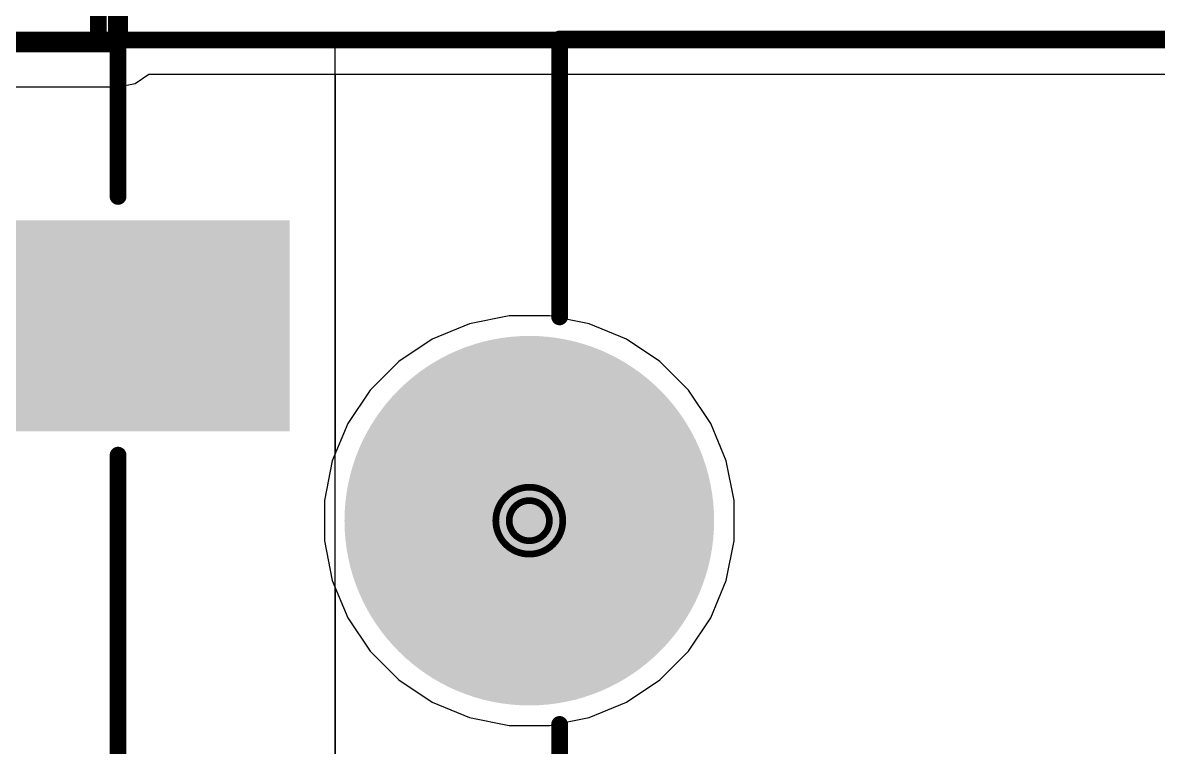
# Model space of a CAD drawing. Header units: inches. Extents: x 0 to 5271, y 0 to 5417.
# Drawn here: x 46.12 to 54.73, y 104.63 to 110.13 of the extents above; entities that cross this region are included whole.
import ezdxf

# ---------------------------------------------------------------- set-up
doc = ezdxf.new("R2010")
doc.units = ezdxf.units.IN
for name, color, linetype in [('Board_Outline', 216, 'Continuous'), ('Bottom Layer', 5, 'Continuous'), ('Bottom Solder', 6, 'Continuous'), ('Drill Drawing', 1, 'Continuous'), ('Keep-Out Layer', 6, 'Continuous'), ('L2_GND1', 16, 'Continuous'), ('L3_SIG1', 76, 'Continuous'), ('L4_PWR', 90, 'Continuous'), ('L5_GND2', 156, 'Continuous'), ('L6_SIG2', 130, 'Continuous'), ('L7_GND3', 216, 'Continuous'), ('Multi-Layer', 9, 'Continuous'), ('Pad Holes', 156, 'Continuous'), ('Top Layer', 1, 'Continuous'), ('Top Overlay', 2, 'Continuous'), ('Top Paste', 8, 'Continuous'), ('Top Solder', 216, 'Continuous')]:
    doc.layers.add(name, color=color, linetype=linetype)

# ---------------------------------------------------------------- blocks, each defined once
blk = doc.blocks.new('PJ_332D_6A_4')
at = {"layer": 'Top Layer'}
blk.add_hatch(color=1, dxfattribs=at).paths.add_polyline_path([(2.4, 3.875), (2.4, 5.375), (4.4, 5.375), (4.4, 3.875)])
at = {"layer": 'Top Paste'}
blk.add_hatch(color=8, dxfattribs=at).paths.add_polyline_path([(2.4, 3.875), (2.4, 5.375), (4.4, 5.375), (4.4, 3.875)])
at = {"layer": 'Top Solder'}
blk.add_hatch(color=216, dxfattribs=at).paths.add_polyline_path([(2.3492, 3.8242), (2.3492, 5.4258), (4.4508, 5.4258), (4.4508, 3.8242)])
at = {"layer": 'Keep-Out Layer'}
for points in [[(3.15, 6.775, 0.152, 0.152, 0), (3.15, 8.775, 0.152, 0.152, 0)], [(3.15, 6.775, 0.152, 0.152, 0), (3.15, 8.775, 0.152, 0.152, 0)], [(-3.15, 6.775, 0.152, 0.152, 0), (3.15, 6.775, 0.152, 0.152, 0)], [(-3.15, 6.775, 0.152, 0.152, 0), (3.15, 6.775, 0.152, 0.152, 0)]]:
    blk.add_lwpolyline(points, format="xyseb", dxfattribs=at)
blk.add_lwpolyline([(3.112, 6.775, 0.076, 0.076, 1), (3.188, 6.775, 0.076, 0.076, 1)], format="xyseb", close=True, dxfattribs=at)
blk.add_lwpolyline([(3.112, 6.775, 0.076, 0.076, 1), (3.188, 6.775, 0.076, 0.076, 1)], format="xyseb", close=True, dxfattribs=at)
blk.add_lwpolyline([(3.112, 6.775, 0.076, 0.076, 1), (3.188, 6.775, 0.076, 0.076, 1)], format="xyseb", close=True, dxfattribs=at)
blk.add_lwpolyline([(3.112, 6.775, 0.076, 0.076, 1), (3.188, 6.775, 0.076, 0.076, 1)], format="xyseb", close=True, dxfattribs=at)
at = {"layer": 'Top Overlay'}
for points in [[(3, 6.7751, 0.127, 0.127, 0), (3, 8.7751, 0.127, 0.127, 0)], [(-3.15, 6.7751, 0.127, 0.127, 0), (3.15, 6.7751, 0.127, 0.127, 0)], [(3.15, 5.6062, 0.127, 0.127, 0), (3.15, 6.7751, 0.127, 0.127, 0)], [(3.15, -1.5438, 0.127, 0.127, 0), (3.15, 3.6439, 0.127, 0.127, 0)]]:
    blk.add_lwpolyline(points, format="xyseb", dxfattribs=at)
for points in [[(2.9682, 6.7751, 0.0635, 0.0635, 1), (3.0317, 6.7751, 0.0635, 0.0635, 1)], [(3.1183, 6.7751, 0.0635, 0.0635, 1), (3.1818, 6.7751, 0.0635, 0.0635, 1)], [(3.1183, 6.7751, 0.0635, 0.0635, 1), (3.1818, 6.7751, 0.0635, 0.0635, 1)], [(3.1183, 5.6062, 0.0635, 0.0635, 1), (3.1818, 5.6062, 0.0635, 0.0635, 1)], [(3.1183, 3.6439, 0.0635, 0.0635, 1), (3.1818, 3.6439, 0.0635, 0.0635, 1)]]:
    blk.add_lwpolyline(points, format="xyseb", close=True, dxfattribs=at)
blk = doc.blocks.new('10029449_111RLF_22')
at = {"layer": 'Bottom Layer'}
h = blk.add_hatch(color=5, dxfattribs=at)
edge = h.paths.add_edge_path()
edge.add_arc((7.85, -2.95), 1.3, 0, 360)
at = {"layer": 'Bottom Solder'}
h = blk.add_hatch(color=6, dxfattribs=at)
edge = h.paths.add_edge_path()
edge.add_arc((7.85, -2.95), 1.4016, 0, 360)
at = {"layer": 'L2_GND1'}
h = blk.add_hatch(color=16, dxfattribs=at)
edge = h.paths.add_edge_path()
edge.add_arc((7.85, -2.95), 1.3, 0, 360)
at = {"layer": 'L3_SIG1'}
h = blk.add_hatch(color=76, dxfattribs=at)
edge = h.paths.add_edge_path()
edge.add_arc((7.85, -2.95), 1.3, 0, 360)
at = {"layer": 'L4_PWR'}
h = blk.add_hatch(color=90, dxfattribs=at)
edge = h.paths.add_edge_path()
edge.add_arc((7.85, -2.95), 1.3, 0, 360)
at = {"layer": 'L5_GND2'}
h = blk.add_hatch(color=156, dxfattribs=at)
edge = h.paths.add_edge_path()
edge.add_arc((7.85, -2.95), 1.3, 0, 360)
at = {"layer": 'L6_SIG2'}
h = blk.add_hatch(color=130, dxfattribs=at)
edge = h.paths.add_edge_path()
edge.add_arc((7.85, -2.95), 1.3, 0, 360)
at = {"layer": 'L7_GND3'}
h = blk.add_hatch(color=216, dxfattribs=at)
edge = h.paths.add_edge_path()
edge.add_arc((7.85, -2.95), 1.3, 0, 360)
at = {"layer": 'Multi-Layer'}
h = blk.add_hatch(color=9, dxfattribs=at)
edge = h.paths.add_edge_path()
edge.add_arc((7.85, -2.95), 1.3, 0, 360)
at = {"layer": 'Pad Holes'}
h = blk.add_hatch(color=7, dxfattribs=at)
edge = h.paths.add_edge_path()
edge.add_arc((7.85, -2.95), 0.65, 0, 360)
at = {"layer": 'Top Layer'}
h = blk.add_hatch(color=1, dxfattribs=at)
edge = h.paths.add_edge_path()
edge.add_arc((7.85, -2.95), 1.3, 0, 360)
at = {"layer": 'Top Solder'}
h = blk.add_hatch(color=216, dxfattribs=at)
edge = h.paths.add_edge_path()
edge.add_arc((7.85, -2.95), 1.4016, 0, 360)
at = {"layer": 'Top Overlay'}
for points in [[(7.62, 0.4318, 0.127, 0.127, 0), (7.62, -1.4042, 0.127, 0.127, 0)], [(7.62, -4.4958, 0.127, 0.127, 0), (7.62, -6.604, 0.127, 0.127, 0)], [(7.62, -6.604, 0.127, 0.127, 0), (-7.62, -6.604, 0.127, 0.127, 0)]]:
    blk.add_lwpolyline(points, format="xyseb", dxfattribs=at)
for points in [[(7.5883, -1.4042, 0.0635, 0.0635, 1), (7.6518, -1.4042, 0.0635, 0.0635, 1)], [(7.5883, -4.4958, 0.0635, 0.0635, 1), (7.6518, -4.4958, 0.0635, 0.0635, 1)], [(7.5883, -6.604, 0.0635, 0.0635, 1), (7.6518, -6.604, 0.0635, 0.0635, 1)], [(7.5883, -6.604, 0.0635, 0.0635, 1), (7.6518, -6.604, 0.0635, 0.0635, 1)]]:
    blk.add_lwpolyline(points, format="xyseb", close=True, dxfattribs=at)

msp = doc.modelspace()

# ---------------------------------------------------------------- linework, layer by layer
at = {"layer": 'Board_Outline'}
msp.add_lwpolyline([(0, 110, 0.127, 0.127, 0), (150, 110, 0.127, 0.127, 0)], format="xyseb", dxfattribs=at)
at = {"layer": 'Bottom Layer'}
for p, q in [((48.4886, 99.0974), (48.4886, 110)), ((48.4886, 110), (67.4205, 110)), ((46.9703, 109.6707), (47.0755, 109.741)), ((47.0755, 109.741), (48.4886, 109.741)), ((48.4886, 109.741), (48.4886, 106.8609)), ((40.5416, 109.6451), (46.8416, 109.6451)), ((46.8416, 109.6451), (46.9703, 109.6707)), ((48.4661, 106.8067), (48.4064, 106.5065)), ((48.4886, 106.8609), (48.4661, 106.8067)), ((48.4064, 106.5065), (48.4064, 106.2004)), ((48.4064, 106.2004), (48.4661, 105.9001)), ((48.4661, 105.9001), (48.4886, 105.8459)), ((48.4886, 105.8459), (48.4886, 99.0974))]:
    msp.add_line(p, q, dxfattribs=at)
at = {"layer": 'Drill Drawing'}
for points in [[(50.2144, 106.3534, 0.0508, 0.0508, 1), (49.7064, 106.3534, 0.0508, 0.0508, 1)], [(50.1128, 106.3534, 0.0508, 0.0508, 1), (49.808, 106.3534, 0.0508, 0.0508, 1)], [(49.6937, 106.3534, 0.0254, 0.0254, 1), (49.7191, 106.3534, 0.0254, 0.0254, 1)], [(49.7953, 106.3534, 0.0254, 0.0254, 1), (49.8207, 106.3534, 0.0254, 0.0254, 1)], [(50.1001, 106.3534, 0.0254, 0.0254, 1), (50.1255, 106.3534, 0.0254, 0.0254, 1)], [(50.2017, 106.3534, 0.0254, 0.0254, 1), (50.2271, 106.3534, 0.0254, 0.0254, 1)]]:
    msp.add_lwpolyline(points, format="xyseb", close=True, dxfattribs=at)
at = {"layer": 'L2_GND1'}
for p, q in [((46.9703, 109.6707), (47.0755, 109.741)), ((47.0755, 109.741), (72.7547, 109.741)), ((40.5416, 109.6451), (46.8416, 109.6451)), ((46.8416, 109.6451), (46.9703, 109.6707))]:
    msp.add_line(p, q, dxfattribs=at)
at = {"layer": 'L3_SIG1'}
for p, q in [((46.9703, 109.6707), (47.0755, 109.741)), ((47.0755, 109.741), (73.591, 109.741)), ((40.5416, 109.6451), (46.8416, 109.6451)), ((46.8416, 109.6451), (46.9703, 109.6707)), ((49.5071, 107.8477), (49.2243, 107.7305)), ((49.8074, 107.9074), (49.5071, 107.8477)), ((50.1135, 107.9074), (49.8074, 107.9074)), ((50.4137, 107.8477), (50.1135, 107.9074)), ((50.6965, 107.7305), (50.4137, 107.8477)), ((49.2243, 107.7305), (48.9698, 107.5605)), ((50.951, 107.5605), (50.6965, 107.7305)), ((48.9698, 107.5605), (48.7534, 107.344)), ((51.1675, 107.344), (50.951, 107.5605)), ((48.7534, 107.344), (48.5833, 107.0895)), ((51.3376, 107.0895), (51.1675, 107.344)), ((48.5833, 107.0895), (48.4661, 106.8067)), ((51.4547, 106.8067), (51.3376, 107.0895)), ((48.4661, 106.8067), (48.4064, 106.5065)), ((51.5144, 106.5065), (51.4547, 106.8067)), ((48.4064, 106.5065), (48.4064, 106.2004)), ((51.5144, 106.2004), (51.5144, 106.5065)), ((48.4064, 106.2004), (48.4661, 105.9001)), ((51.4547, 105.9001), (51.5144, 106.2004)), ((48.4661, 105.9001), (48.5833, 105.6173)), ((51.3376, 105.6173), (51.4547, 105.9001)), ((48.5833, 105.6173), (48.7534, 105.3628)), ((51.1675, 105.3628), (51.3376, 105.6173)), ((48.7534, 105.3628), (48.9698, 105.1463)), ((50.951, 105.1463), (51.1675, 105.3628)), ((48.9698, 105.1463), (49.2243, 104.9763)), ((50.6965, 104.9763), (50.951, 105.1463)), ((49.2243, 104.9763), (49.5071, 104.8591)), ((50.4137, 104.8591), (50.6965, 104.9763)), ((49.5071, 104.8591), (49.8074, 104.7994)), ((50.1135, 104.7994), (50.4137, 104.8591)), ((49.8074, 104.7994), (50.1135, 104.7994))]:
    msp.add_line(p, q, dxfattribs=at)
at = {"layer": 'L4_PWR'}
for p, q in [((46.9703, 109.6707), (47.0755, 109.741)), ((47.0755, 109.741), (72.7547, 109.741)), ((40.5416, 109.6451), (46.8416, 109.6451)), ((46.8416, 109.6451), (46.9703, 109.6707)), ((49.5071, 107.8477), (49.2243, 107.7305)), ((49.8074, 107.9074), (49.5071, 107.8477)), ((50.1135, 107.9074), (49.8074, 107.9074)), ((50.4137, 107.8477), (50.1135, 107.9074)), ((50.6965, 107.7305), (50.4137, 107.8477)), ((49.2243, 107.7305), (48.9698, 107.5605)), ((50.951, 107.5605), (50.6965, 107.7305)), ((48.9698, 107.5605), (48.7534, 107.344)), ((51.1675, 107.344), (50.951, 107.5605)), ((48.7534, 107.344), (48.5833, 107.0895)), ((51.3376, 107.0895), (51.1675, 107.344)), ((48.5833, 107.0895), (48.4661, 106.8067)), ((51.4547, 106.8067), (51.3376, 107.0895)), ((48.4661, 106.8067), (48.4064, 106.5065)), ((51.5144, 106.5065), (51.4547, 106.8067)), ((48.4064, 106.5065), (48.4064, 106.2004)), ((51.5144, 106.2004), (51.5144, 106.5065)), ((48.4064, 106.2004), (48.4661, 105.9001)), ((51.4547, 105.9001), (51.5144, 106.2004)), ((48.4661, 105.9001), (48.5833, 105.6173)), ((51.3376, 105.6173), (51.4547, 105.9001)), ((48.5833, 105.6173), (48.7534, 105.3628)), ((51.1675, 105.3628), (51.3376, 105.6173)), ((48.7534, 105.3628), (48.9698, 105.1463)), ((50.951, 105.1463), (51.1675, 105.3628)), ((48.9698, 105.1463), (49.2243, 104.9763)), ((50.6965, 104.9763), (50.951, 105.1463)), ((49.2243, 104.9763), (49.5071, 104.8591)), ((50.4137, 104.8591), (50.6965, 104.9763)), ((49.5071, 104.8591), (49.8074, 104.7994)), ((50.1135, 104.7994), (50.4137, 104.8591)), ((49.8074, 104.7994), (50.1135, 104.7994))]:
    msp.add_line(p, q, dxfattribs=at)
at = {"layer": 'L5_GND2'}
for p, q in [((46.9703, 109.6707), (47.0755, 109.741)), ((47.0755, 109.741), (73.591, 109.741)), ((40.5416, 109.6451), (46.8416, 109.6451)), ((46.8416, 109.6451), (46.9703, 109.6707)), ((49.5071, 107.8477), (49.2243, 107.7305)), ((49.8074, 107.9074), (49.5071, 107.8477)), ((50.1135, 107.9074), (49.8074, 107.9074)), ((50.4137, 107.8477), (50.1135, 107.9074)), ((50.6965, 107.7305), (50.4137, 107.8477)), ((49.2243, 107.7305), (48.9698, 107.5605)), ((50.951, 107.5605), (50.6965, 107.7305)), ((48.9698, 107.5605), (48.7534, 107.344)), ((51.1675, 107.344), (50.951, 107.5605)), ((48.7534, 107.344), (48.5833, 107.0895)), ((51.3376, 107.0895), (51.1675, 107.344)), ((48.5833, 107.0895), (48.4661, 106.8067)), ((51.4547, 106.8067), (51.3376, 107.0895)), ((48.4661, 106.8067), (48.4064, 106.5065)), ((51.5144, 106.5065), (51.4547, 106.8067)), ((48.4064, 106.5065), (48.4064, 106.2004)), ((51.5144, 106.2004), (51.5144, 106.5065)), ((48.4064, 106.2004), (48.4661, 105.9001)), ((51.4547, 105.9001), (51.5144, 106.2004)), ((48.4661, 105.9001), (48.5833, 105.6173)), ((51.3376, 105.6173), (51.4547, 105.9001)), ((48.5833, 105.6173), (48.7534, 105.3628)), ((51.1675, 105.3628), (51.3376, 105.6173)), ((48.7534, 105.3628), (48.9698, 105.1463)), ((50.951, 105.1463), (51.1675, 105.3628)), ((48.9698, 105.1463), (49.2243, 104.9763)), ((50.6965, 104.9763), (50.951, 105.1463)), ((49.2243, 104.9763), (49.5071, 104.8591)), ((50.4137, 104.8591), (50.6965, 104.9763)), ((49.5071, 104.8591), (49.8074, 104.7994)), ((50.1135, 104.7994), (50.4137, 104.8591)), ((49.8074, 104.7994), (50.1135, 104.7994))]:
    msp.add_line(p, q, dxfattribs=at)
at = {"layer": 'L6_SIG2'}
for p, q in [((46.9703, 109.6707), (47.0755, 109.741)), ((47.0755, 109.741), (73.591, 109.741)), ((40.5416, 109.6451), (46.8416, 109.6451)), ((46.8416, 109.6451), (46.9703, 109.6707)), ((49.5071, 107.8477), (49.2243, 107.7305)), ((49.8074, 107.9074), (49.5071, 107.8477)), ((50.1135, 107.9074), (49.8074, 107.9074)), ((50.4137, 107.8477), (50.1135, 107.9074)), ((50.6965, 107.7305), (50.4137, 107.8477)), ((49.2243, 107.7305), (48.9698, 107.5605)), ((50.951, 107.5605), (50.6965, 107.7305)), ((48.9698, 107.5605), (48.7534, 107.344)), ((51.1675, 107.344), (50.951, 107.5605)), ((48.7534, 107.344), (48.5833, 107.0895)), ((51.3376, 107.0895), (51.1675, 107.344)), ((48.5833, 107.0895), (48.4661, 106.8067)), ((51.4547, 106.8067), (51.3376, 107.0895)), ((48.4661, 106.8067), (48.4064, 106.5065)), ((51.5144, 106.5065), (51.4547, 106.8067)), ((48.4064, 106.5065), (48.4064, 106.2004)), ((51.5144, 106.2004), (51.5144, 106.5065)), ((48.4064, 106.2004), (48.4661, 105.9001)), ((51.4547, 105.9001), (51.5144, 106.2004)), ((48.4661, 105.9001), (48.5833, 105.6173)), ((51.3376, 105.6173), (51.4547, 105.9001)), ((48.5833, 105.6173), (48.7534, 105.3628)), ((51.1675, 105.3628), (51.3376, 105.6173)), ((48.7534, 105.3628), (48.9698, 105.1463)), ((50.951, 105.1463), (51.1675, 105.3628)), ((48.9698, 105.1463), (49.2243, 104.9763)), ((50.6965, 104.9763), (50.951, 105.1463)), ((49.2243, 104.9763), (49.5071, 104.8591)), ((50.4137, 104.8591), (50.6965, 104.9763)), ((49.5071, 104.8591), (49.8074, 104.7994)), ((50.1135, 104.7994), (50.4137, 104.8591)), ((49.8074, 104.7994), (50.1135, 104.7994))]:
    msp.add_line(p, q, dxfattribs=at)
at = {"layer": 'L7_GND3'}
for p, q in [((46.9703, 109.6707), (47.0755, 109.741)), ((47.0755, 109.741), (73.591, 109.741)), ((40.5416, 109.6451), (46.8416, 109.6451)), ((46.8416, 109.6451), (46.9703, 109.6707)), ((49.5071, 107.8477), (49.2243, 107.7305)), ((49.8074, 107.9074), (49.5071, 107.8477)), ((50.1135, 107.9074), (49.8074, 107.9074)), ((50.4137, 107.8477), (50.1135, 107.9074)), ((50.6965, 107.7305), (50.4137, 107.8477)), ((49.2243, 107.7305), (48.9698, 107.5605)), ((50.951, 107.5605), (50.6965, 107.7305)), ((48.9698, 107.5605), (48.7534, 107.344)), ((51.1675, 107.344), (50.951, 107.5605)), ((48.7534, 107.344), (48.5833, 107.0895)), ((51.3376, 107.0895), (51.1675, 107.344)), ((48.5833, 107.0895), (48.4661, 106.8067)), ((51.4547, 106.8067), (51.3376, 107.0895)), ((48.4661, 106.8067), (48.4064, 106.5065)), ((51.5144, 106.5065), (51.4547, 106.8067)), ((48.4064, 106.5065), (48.4064, 106.2004)), ((51.5144, 106.2004), (51.5144, 106.5065)), ((48.4064, 106.2004), (48.4661, 105.9001)), ((51.4547, 105.9001), (51.5144, 106.2004)), ((48.4661, 105.9001), (48.5833, 105.6173)), ((51.3376, 105.6173), (51.4547, 105.9001)), ((48.5833, 105.6173), (48.7534, 105.3628)), ((51.1675, 105.3628), (51.3376, 105.6173)), ((48.7534, 105.3628), (48.9698, 105.1463)), ((50.951, 105.1463), (51.1675, 105.3628)), ((48.9698, 105.1463), (49.2243, 104.9763)), ((50.6965, 104.9763), (50.951, 105.1463)), ((49.2243, 104.9763), (49.5071, 104.8591)), ((50.4137, 104.8591), (50.6965, 104.9763)), ((49.5071, 104.8591), (49.8074, 104.7994)), ((50.1135, 104.7994), (50.4137, 104.8591)), ((49.8074, 104.7994), (50.1135, 104.7994))]:
    msp.add_line(p, q, dxfattribs=at)
at = {"layer": 'Top Layer'}
for p, q in [((48.4886, 99.0974), (48.4886, 110)), ((48.4886, 110), (67.4205, 110)), ((46.9703, 109.6707), (47.0755, 109.741)), ((47.0755, 109.741), (48.4886, 109.741)), ((48.4886, 109.741), (48.4886, 106.8609)), ((40.5416, 109.6451), (46.8416, 109.6451)), ((46.8416, 109.6451), (46.9703, 109.6707)), ((48.4661, 106.8067), (48.4064, 106.5065)), ((48.4886, 106.8609), (48.4661, 106.8067)), ((48.4064, 106.5065), (48.4064, 106.2004)), ((48.4064, 106.2004), (48.4661, 105.9001)), ((48.4661, 105.9001), (48.4886, 105.8459)), ((48.4886, 105.8459), (48.4886, 99.0974))]:
    msp.add_line(p, q, dxfattribs=at)

# ---------------------------------------------------------------- block references
msp.add_blockref('PJ_332D_6A_4', (43.6916, 103.2066))
at = {"rotation": 180}
msp.add_blockref('10029449_111RLF_22', (57.8104, 103.4034), dxfattribs=at)

doc.saveas('drawing.dxf')
